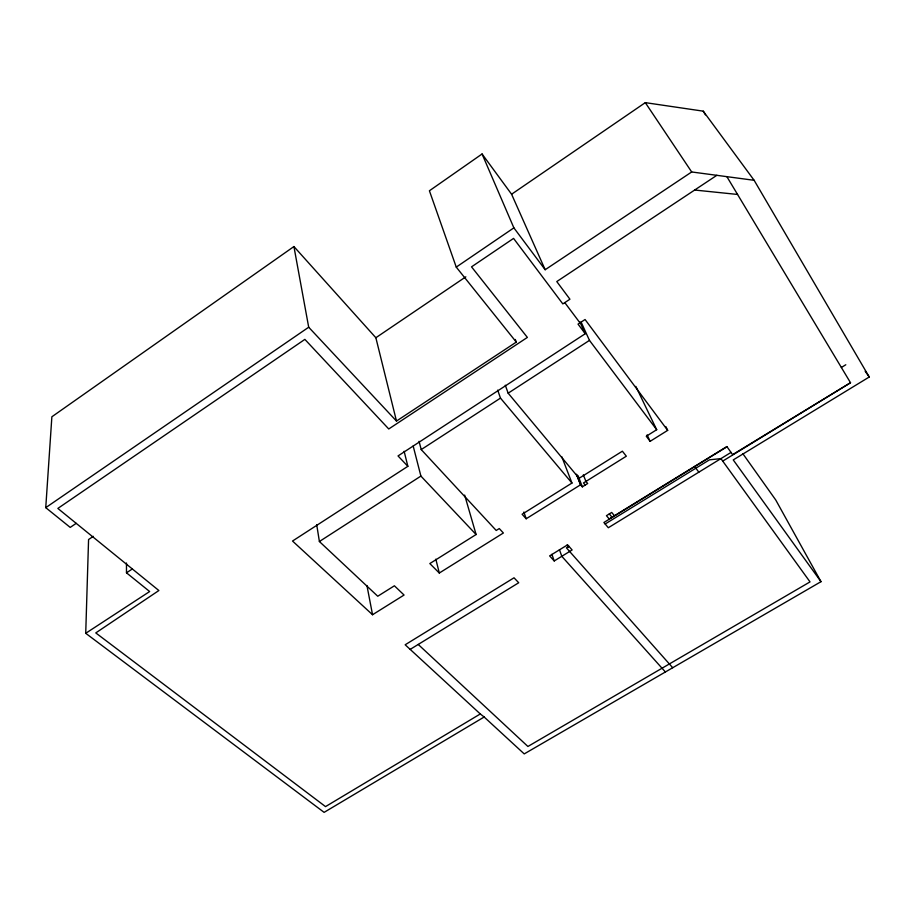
<?xml version="1.0" encoding="UTF-8"?>
<svg xmlns="http://www.w3.org/2000/svg" width="915" height="915" viewBox="0 0 915 915"><rect width="100%" height="100%" fill="white"/><g stroke="black" fill="none" stroke-linecap="round" stroke-linejoin="round"><path stroke-width="1.37" d="M742.877 453.737L775.748 499.99L820.995 581.677L524.226 753.903L484.161 717.005L324.104 812.36L85.724 633.294L88.572 539.518L93.319 536.339M76.197 523.346L70.215 527.406L45.75 507.653L51.869 416.782L293.921 246.547L375.859 337.738L396.481 421.06L516.3 342.096L515.282 339.465M820.995 581.677L733.247 459.913L869.25 377.003L754.132 180.301L691.694 171.963L545.168 269.731L511.588 194.232L482.068 153.983L429.41 190.778L456.253 267.111L516.3 342.096M45.75 507.653L308.698 327.227L293.921 246.547M511.588 194.232L645.304 102.64L703.258 111.161L754.132 180.301M456.253 267.111L513.875 227.858L482.068 153.983M375.859 337.738L465.827 276.822M716.845 175.314L556.778 281.568L569.931 299.216L562.828 303.906L513.567 238.403L471.534 266.848L527.372 337.418L388.749 428.975L304.867 339.385L57.851 508.431L158.878 590.53L95.778 632.917L325.523 806.607L480.295 713.963L484.161 717.005M85.724 633.294L149.66 591.536L126.487 572.824L132.332 568.958M579.927 322.057L585.257 333.723L398.025 455.933L407.861 466.318L292.526 541.04L372.542 614.731L404.064 595.036L394.399 585.794L377.746 596.237L319.392 541.52L316.716 524.741M464.66 495.084L476.097 534.52L429.833 563.56L439.303 573.03L503.376 532.999L499.27 528.55L496.204 530.46L421.22 449.585L500.471 398.116L497.68 390.133M585.234 485.053L583.484 482.96L626.329 456.208L622.383 451.198L579.104 478.293L508.157 393.187L589.466 340.38L581.151 322.194M319.392 541.52L420.9 476.086L413.168 445.994M635.845 386.393L656.696 429.718L646.276 436.249L650.142 441.327L667.676 430.37L665.811 426.55M561.787 456.711L571.955 483.051L522.11 514.241L526.171 518.771L580.602 484.767L576.461 474.233L580.545 484.801L582.34 486.849L587.682 483.52L585.943 481.427L583.324 474.862M841.365 367.487L845.792 364.753M727.002 446.749L603.9 522.499L608.315 527.738L731.028 452.41M568.89 546.289L566.396 547.822L672.708 667.733M605.158 523.986L709.468 459.833L720.917 458.609M410.172 649.387L518.713 582.752L514.024 577.8L405.173 644.778L480.295 713.963M554.216 560.952L572.127 549.961L567.597 544.825L549.629 555.885L554.216 560.952L551.905 554.318M722.724 461.103L850.515 382.733L726.876 176.652M850.515 382.733L732.618 454.641L726.876 446.577L609.218 518.977L606.451 515.683L611.7 512.446L614.468 515.774M694.668 190.034L737.547 194.449M418.224 644.446L527.909 746.468L810.027 581.894L720.906 458.587M420.9 476.086L476.097 534.52M308.698 327.227L396.481 421.06M665.399 671.976L561.799 556.297L559.442 549.652M500.471 398.116L571.955 483.051M609.299 513.933L612.043 517.238M564.784 302.613L579.961 322.858M585.257 333.723L578.028 324.116L585.062 319.518L667.676 430.37M589.466 340.38L656.696 429.718M694.577 466.456L698.831 472.174M513.875 227.858L545.168 269.731M865.178 371.25L869.25 377.003M645.304 102.64L691.694 171.963M703.258 111.161L705.431 114.844M647.122 434.9L650.142 441.327M578.074 475.663L582.34 486.849M567.243 544.86L568.204 547.513M505.297 385.226L508.157 393.187M523.906 512.034L526.171 518.771M419.047 441.316L421.22 449.585M435.815 559.168L439.303 573.03M404.133 451.289L407.861 466.318M366.938 585.52L372.542 614.731M126.476 563.011L126.487 572.824"/></g></svg>
